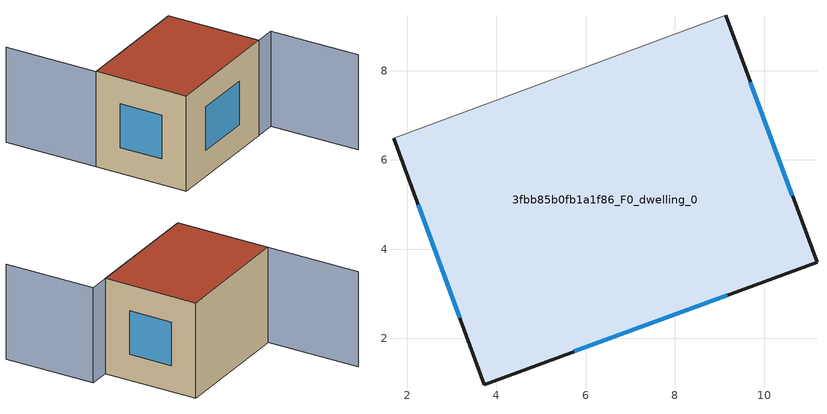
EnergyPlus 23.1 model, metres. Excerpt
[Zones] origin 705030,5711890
3fbb85b0fb1a1f86_F0_dwelling_0
 floor ground (EU_floor_Construction): 9.14,9.24 11.18,3.71 3.73,0.97 1.69,6.49 z0
 wall outside (EU_wall_Construction): 1.69,6.49 3.73,0.97 11.18,3.71 9.14,9.24 z0:6
 wall adiabatic (EU_wall_Construction): 9.14,9.24 1.69,6.49 z0:6
 window (EU_Window_Construction): 10.63,5.2 9.69,7.74 / 5.74,1.71 9.17,2.97 / 2.24,4.99 3.18,2.46 z1.62:4.38
 roof outside (EU_roof_Construction): 11.18,3.71 9.14,9.24 1.69,6.49 3.73,0.97 z6
shading: 4.95,1.42 12.42,4.17 / 12.42,4.17 14.4,-1.17 / 9.14,9.24 1.68,6.48 / 1.68,6.48 -0.35,11.99 z0:6
[Building]
EU S2 Campaign: North Axis=0; Terrain=City; Solar Distribution=FullExterior
[Site:Location]
London: Latitude=51.5; Longitude=-0.5; Time Zone=0; Elevation=25
[SizingPeriod:WeatherFileDays]
AnnualSizingPeriod: Begin Month=1; Begin Day of Month=1; End Month=12; End Day of Month=31; Day of Week for Start Day=Monday; Use Weather File Daylight Saving Period=No; Use Weather File Rain and Snow Indicators=No
[MATERIAL]
EU_InternalMass_Material: Roughness=MediumRough; Thickness=0.1; Conductivity=1; Density=1800; Specific Heat=900; Thermal Absorptance=0.9; Solar Absorptance=0.7; Visible Absorptance=0.7
[MATERIAL:NOMASS] Roughness=MediumRough; Thermal Absorptance=0.9; Solar Absorptance=0.7; Visible Absorptance=0.7
Name | Thermal Resistance
EU_wall_NoMass | 0.727863
EU_roof_NoMass | 0.773354
EU_floor_NoMass | 1.79329
[WINDOWMATERIAL:SIMPLEGLAZINGSYSTEM]
EU_Window_SimpleGlazing: UFactor=2.58614; Solar Heat Gain Coefficient=0.76; Visible Transmittance=0.76
[CONSTRUCTION]
EU_wall_Construction: EU_wall_NoMass
EU_roof_Construction: EU_roof_NoMass
EU_floor_Construction: EU_floor_NoMass
EU_InternalMass_Construction: EU_InternalMass_Material
EU_Window_Construction: EU_Window_SimpleGlazing
[ZONE]
3fbb85b0fb1a1f86_F0_dwelling_0: Type=1; Multiplier=1; Ceiling Height=autocalculate; Volume=280.6; Floor Area=autocalculate; Part of Total Floor Area=Yes
[INTERNALMASS]
3fbb85b0fb1a1f86_F0_dwelling_0_EU_InternalMass: Construction=EU_InternalMass_Construction; Zone or ZoneList=3fbb85b0fb1a1f86_F0_dwelling_0; Surface Area=46.7666
[OTHEREQUIPMENT]
EU_Step8_InternalGain_3fbb85b0fb1a1f86_F0_dwelling_0_f000: Fuel Type=Electricity; Zone or ZoneList or Space or SpaceList=3fbb85b0fb1a1f86_F0_dwelling_0; Schedule=EU_Step8_GainSchedule_3fbb85b0fb1a1f86_F0_dwelling_0_f000; Design Level Calculation Method=Watts/Area; Power per Zone Floor Area=1; Fraction Latent=0; Fraction Radiant=0; Fraction Lost=0; Carbon Dioxide Generation Rate=0; EndUse Subcategory=EU_Step8_InternalGains
[ZONEVENTILATION:DESIGNFLOWRATE]
EU_ConstantAir_3fbb85b0fb1a1f86_F0_dwelling_0: Zone or ZoneList or Space or SpaceList=3fbb85b0fb1a1f86_F0_dwelling_0; Schedule=EU_AlwaysOn; Design Flow Rate Calculation Method=AirChanges/Hour; Air Changes per Hour=0.484901; Ventilation Type=Natural; Fan Pressure Rise=0; Fan Total Efficiency=1; Constant Term Coefficient=1; Temperature Term Coefficient=0; Velocity Term Coefficient=0; Velocity Squared Term Coefficient=0; Minimum Indoor Temperature=-100; Maximum Indoor Temperature=100; Delta Temperature=-100; Minimum Outdoor Temperature=-100; Maximum Outdoor Temperature=100; Maximum Wind Speed=40
[HVACTEMPLATE:THERMOSTAT]
EU_HeatOnly_3fbb85b0fb1a1f86_F0_dwelling_0: Constant Heating Setpoint=20; Constant Cooling Setpoint=50
[HVACTEMPLATE:ZONE:IDEALLOADSAIRSYSTEM]
3fbb85b0fb1a1f86_F0_dwelling_0: Template Thermostat=EU_HeatOnly_3fbb85b0fb1a1f86_F0_dwelling_0; System Availability Schedule=EU_AlwaysOn; Maximum Heating Supply Air Temperature=50; Minimum Cooling Supply Air Temperature=13; Maximum Heating Supply Air Humidity Ratio=0.0156; Minimum Cooling Supply Air Humidity Ratio=0.0077; Heating Limit=NoLimit; Cooling Limit=NoLimit; Heating Availability Schedule=EU_AlwaysOn; Cooling Availability Schedule=EU_CoolingOff; Dehumidification Control Type=ConstantSensibleHeatRatio; Cooling Sensible Heat Ratio=0.7; Dehumidification Setpoint=60; Humidification Control Type=None; Humidification Setpoint=30; Outdoor Air Method=None; Outdoor Air Flow Rate per Person=0.00944; Outdoor Air Flow Rate per Zone Floor Area=0; Outdoor Air Flow Rate per Zone=0; Demand Controlled Ventilation Type=None; Outdoor Air Economizer Type=NoEconomizer; Heat Recovery Type=None; Sensible Heat Recovery Effectiveness=0.7; Latent Heat Recovery Effectiveness=0.65
[SIZING:ZONE]
3fbb85b0fb1a1f86_F0_dwelling_0: Zone Cooling Design Supply Air Temperature Input Method=SupplyAirTemperature; Zone Cooling Design Supply Air Temperature=13; Zone Heating Design Supply Air Temperature Input Method=SupplyAirTemperature; Zone Heating Design Supply Air Temperature=50; Zone Cooling Design Supply Air Humidity Ratio=0.008; Zone Heating Design Supply Air Humidity Ratio=0.008; Cooling Design Air Flow Method=DesignDay; Cooling Design Air Flow Rate=0; Cooling Minimum Air Flow per Zone Floor Area=0.000762; Cooling Minimum Air Flow=0; Cooling Minimum Air Flow Fraction=0.2; Heating Design Air Flow Method=DesignDay; Heating Design Air Flow Rate=0; Heating Maximum Air Flow per Zone Floor Area=0.002032; Heating Maximum Air Flow=0.141576; Heating Maximum Air Flow Fraction=0.3; Account for Dedicated Outdoor Air System=No; Dedicated Outdoor Air System Control Strategy=NeutralSupplyAir; Dedicated Outdoor Air Low Setpoint Temperature for Design=autosize; Dedicated Outdoor Air High Setpoint Temperature for Design=autosize; Zone Load Sizing Method=Sensible Load Only No Latent Load; Zone Latent Cooling Design Supply Air Humidity Ratio Input Method=HumidityRatioDifference; Zone Cooling Design Supply Air Humidity Ratio Difference=0.005; Zone Latent Heating Design Supply Air Humidity Ratio Input Method=HumidityRatioDifference; Zone Humidification Design Supply Air Humidity Ratio Difference=0.005
[SCHEDULE:CONSTANT]
Name | Hourly Value
EU_AlwaysOn | 1
EU_CoolingOff | 0
[SCHEDULE:FILE]
EU_Step8_GainSchedule_3fbb85b0fb1a1f86_F0_dwelling_0_f000: File=../../schedules/3fbb85b0fb1a1f86/3fbb85b0fb1a1f86_F0_dwelling_0_f000_gain.csv; Column Number=1; Rows to Skip at Top=0; Number of Hours of Data=8760; Column Separator=Comma; Interpolate to Timestep=No; Minutes per Item=60; Adjust Schedule for Daylight Savings=Yes
